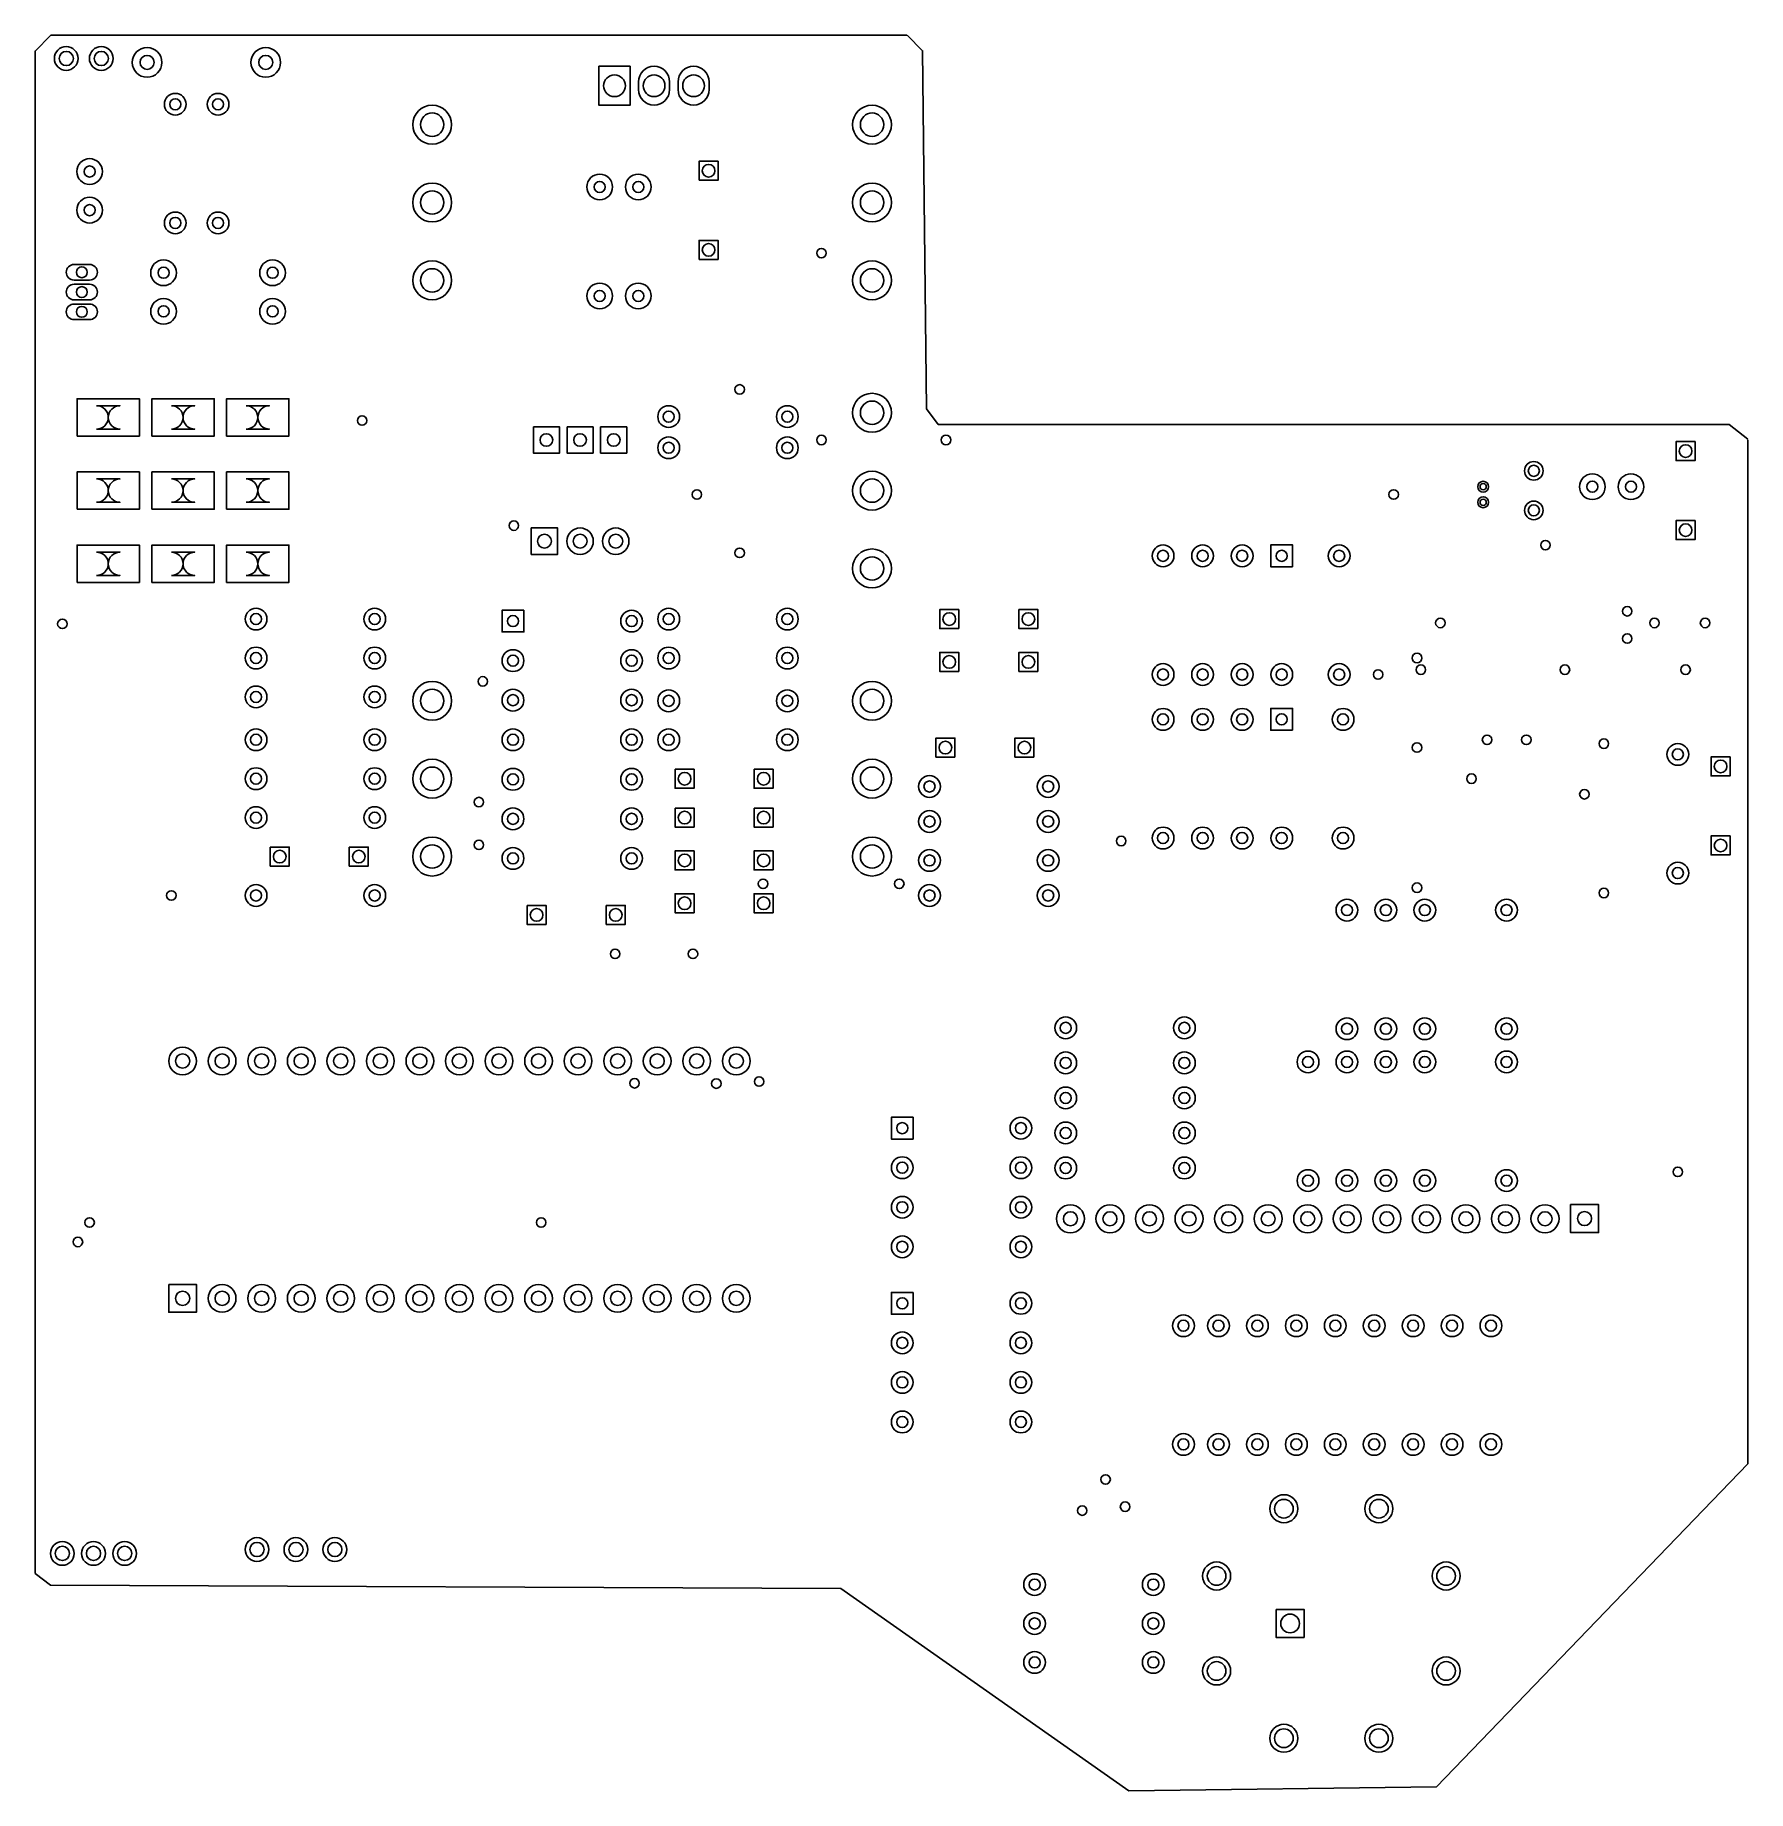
# Model space of a CAD drawing. Header units: millimetres. Extents: x 0 to 110, y -113 to 0.
import ezdxf

# ---------------------------------------------------------------- set-up
doc = ezdxf.new("R2010")
doc.units = ezdxf.units.MM

msp = doc.modelspace()

# ---------------------------------------------------------------- linework, layer by layer
for points in [[(51.75, -99.75), (0.99, -99.53), (0, -98.78), (0, -1.03), (1, 0)], [(1, 0), (55.98, 0)], [(56, 0), (57, -1), (57.25, -24), (58, -25)], [(58, -25), (108.8, -25), (110, -25.94)], [(110, -26), (110, -91.75)], [(110, -91.75), (90, -112.5), (70.25, -112.75)], [(70.25, -112.75), (51.75, -99.75)]]:
    msp.add_lwpolyline(points)
for points in [[(36.21, -2), (38.21, -2), (38.21, -4.5), (36.21, -4.5)], [(38.75, -3.5), (38.75, -3)], [(40.75, -3.5), (40.75, -3)], [(41.29, -3.5), (41.29, -3)], [(43.29, -3.5), (43.29, -3)], [(42.64, -9.32), (42.64, -8.1), (43.86, -8.1), (43.86, -9.32)], [(42.64, -14.4), (42.64, -13.18), (43.86, -13.18), (43.86, -14.4)], [(3.5, -14.73), (2.5, -14.73)], [(3.5, -15.73), (2.5, -15.73)], [(3.5, -16), (2.5, -16)], [(3.5, -17), (2.5, -17)], [(3.5, -17.27), (2.5, -17.27)], [(3.5, -18.27), (2.5, -18.27)], [(2.7, -25.75), (2.7, -23.35), (6.7, -23.35), (6.7, -25.75)], [(7.5, -25.75), (7.5, -23.35), (11.5, -23.35), (11.5, -25.75)], [(12.3, -25.75), (12.3, -23.35), (16.3, -23.35), (16.3, -25.75)], [(3.95, -23.8), (5.45, -23.8)], [(8.75, -23.8), (10.25, -23.8)], [(13.55, -23.8), (15.05, -23.8)], [(3.95, -25.3), (5.45, -25.3)], [(8.75, -25.3), (10.25, -25.3)], [(13.55, -25.3), (15.05, -25.3)], [(32, -25.16), (33.68, -25.16), (33.68, -26.84), (32, -26.84)], [(34.16, -25.16), (35.84, -25.16), (35.84, -26.84), (34.16, -26.84)], [(36.32, -25.16), (38, -25.16), (38, -26.84), (36.32, -26.84)], [(106.61, -26.1), (106.61, -27.32), (105.39, -27.32), (105.39, -26.1)], [(2.7, -30.45), (2.7, -28.05), (6.7, -28.05), (6.7, -30.45)], [(7.5, -30.45), (7.5, -28.05), (11.5, -28.05), (11.5, -30.45)], [(12.3, -30.45), (12.3, -28.05), (16.3, -28.05), (16.3, -30.45)], [(3.95, -28.5), (5.45, -28.5)], [(8.75, -28.5), (10.25, -28.5)], [(13.55, -28.5), (15.05, -28.5)], [(3.95, -30), (5.45, -30)], [(8.75, -30), (10.25, -30)], [(13.55, -30), (15.05, -30)], [(106.61, -31.18), (106.61, -32.4), (105.39, -32.4), (105.39, -31.18)], [(31.86, -31.65), (33.56, -31.65), (33.56, -33.35), (31.86, -33.35)], [(2.7, -35.15), (2.7, -32.75), (6.7, -32.75), (6.7, -35.15)], [(3.95, -33.2), (5.45, -33.2)], [(7.5, -35.15), (7.5, -32.75), (11.5, -32.75), (11.5, -35.15)], [(8.75, -33.2), (10.25, -33.2)], [(12.3, -35.15), (12.3, -32.75), (16.3, -32.75), (16.3, -35.15)], [(13.55, -33.2), (15.05, -33.2)], [(80.76, -34.14), (79.36, -34.14), (79.36, -32.74), (80.76, -32.74)], [(3.95, -34.7), (5.45, -34.7)], [(8.75, -34.7), (10.25, -34.7)], [(13.55, -34.7), (15.05, -34.7)], [(31.39, -36.93), (31.39, -38.33), (29.99, -38.33), (29.99, -36.93)], [(59.32, -38.11), (58.1, -38.11), (58.1, -36.89), (59.32, -36.89)], [(64.4, -38.11), (63.18, -38.11), (63.18, -36.89), (64.4, -36.89)], [(59.32, -40.86), (58.1, -40.86), (58.1, -39.64), (59.32, -39.64)], [(64.4, -40.86), (63.18, -40.86), (63.18, -39.64), (64.4, -39.64)], [(80.76, -44.64), (79.36, -44.64), (79.36, -43.24), (80.76, -43.24)], [(59.07, -46.36), (57.85, -46.36), (57.85, -45.14), (59.07, -45.14)], [(64.15, -46.36), (62.93, -46.36), (62.93, -45.14), (64.15, -45.14)], [(41.1, -47.14), (42.32, -47.14), (42.32, -48.36), (41.1, -48.36)], [(46.18, -47.14), (47.4, -47.14), (47.4, -48.36), (46.18, -48.36)], [(108.86, -46.35), (108.86, -47.57), (107.64, -47.57), (107.64, -46.35)], [(41.1, -49.64), (42.32, -49.64), (42.32, -50.86), (41.1, -50.86)], [(46.18, -49.64), (47.4, -49.64), (47.4, -50.86), (46.18, -50.86)], [(108.86, -51.43), (108.86, -52.65), (107.64, -52.65), (107.64, -51.43)], [(15.1, -52.14), (16.32, -52.14), (16.32, -53.36), (15.1, -53.36)], [(20.18, -52.14), (21.4, -52.14), (21.4, -53.36), (20.18, -53.36)], [(42.32, -53.61), (41.1, -53.61), (41.1, -52.39), (42.32, -52.39)], [(47.4, -53.61), (46.18, -53.61), (46.18, -52.39), (47.4, -52.39)], [(42.32, -56.36), (41.1, -56.36), (41.1, -55.14), (42.32, -55.14)], [(47.4, -56.36), (46.18, -56.36), (46.18, -55.14), (47.4, -55.14)], [(31.6, -55.89), (32.82, -55.89), (32.82, -57.11), (31.6, -57.11)], [(36.68, -55.89), (37.9, -55.89), (37.9, -57.11), (36.68, -57.11)], [(56.39, -69.49), (56.39, -70.89), (54.99, -70.89), (54.99, -69.49)], [(98.61, -75.1), (98.61, -76.9), (100.41, -76.9), (100.41, -75.1)], [(8.58, -80.23), (10.36, -80.23), (10.36, -82.01), (8.58, -82.01)], [(56.39, -80.74), (56.39, -82.14), (54.99, -82.14), (54.99, -80.74)], [(79.7, -101.1), (81.5, -101.1), (81.5, -102.9), (79.7, -102.9)]]:
    msp.add_lwpolyline(points, close=True)
for centre, radius in [((2, -1.5), 0.762), ((2, -1.5), 0.457), ((4.25, -1.5), 0.762), ((4.25, -1.5), 0.457), ((7.19, -1.75), 0.953), ((14.81, -1.75), 0.953), ((7.19, -1.75), 0.45), ((14.81, -1.75), 0.45), ((37.21, -3.25), 0.7), ((39.75, -3.25), 0.7), ((42.29, -3.25), 0.7), ((9, -4.44), 0.699), ((9, -4.44), 0.356), ((11.75, -4.44), 0.699), ((11.75, -4.44), 0.356), ((25.5, -5.75), 1.25), ((53.75, -5.75), 1.25), ((25.5, -5.75), 0.75), ((53.75, -5.75), 0.75), ((3.5, -8.76), 0.826), ((3.5, -8.76), 0.356), ((36.26, -9.75), 0.826), ((38.74, -9.75), 0.826), ((43.25, -8.71), 0.406), ((25.5, -10.75), 1.25), ((25.5, -10.75), 0.75), ((36.26, -9.75), 0.356), ((38.74, -9.75), 0.356), ((53.75, -10.75), 1.25), ((53.75, -10.75), 0.75), ((3.5, -11.24), 0.826), ((3.5, -11.24), 0.356), ((9, -12.06), 0.699), ((9, -12.06), 0.356), ((11.75, -12.06), 0.699), ((11.75, -12.06), 0.356), ((43.25, -13.79), 0.406), ((8.25, -15.26), 0.826), ((15.25, -15.26), 0.826), ((25.5, -15.75), 1.25), ((50.5, -14), 0.305), ((53.75, -15.75), 1.25), ((3, -15.23), 0.35), ((8.25, -15.26), 0.356), ((15.25, -15.26), 0.356), ((25.5, -15.75), 0.75), ((53.75, -15.75), 0.75), ((3, -16.5), 0.35), ((36.26, -16.75), 0.826), ((36.26, -16.75), 0.356), ((38.74, -16.75), 0.826), ((38.74, -16.75), 0.356), ((3, -17.77), 0.35), ((8.25, -17.74), 0.826), ((8.25, -17.74), 0.356), ((15.25, -17.74), 0.826), ((15.25, -17.74), 0.356), ((45.25, -22.75), 0.305), ((53.75, -24.25), 1.25), ((53.75, -24.25), 0.75), ((21, -24.75), 0.305), ((40.69, -24.5), 0.699), ((40.69, -24.5), 0.356), ((48.31, -24.5), 0.699), ((48.31, -24.5), 0.356), ((32.84, -26), 0.406), ((35, -26), 0.406), ((37.16, -26), 0.406), ((40.69, -26.5), 0.699), ((48.31, -26.5), 0.699), ((50.5, -26), 0.305), ((58.5, -26), 0.305), ((40.69, -26.5), 0.356), ((48.31, -26.5), 0.356), ((106, -26.71), 0.406), ((53.75, -29.25), 1.25), ((96.25, -27.98), 0.597), ((96.25, -27.98), 0.356), ((100.01, -29), 0.826), ((102.49, -29), 0.826), ((42.5, -29.5), 0.305), ((53.75, -29.25), 0.75), ((87.25, -29.5), 0.305), ((93, -29), 0.35), ((93, -29), 0.2), ((100.01, -29), 0.356), ((102.49, -29), 0.356), ((93, -30), 0.35), ((93, -30), 0.2), ((96.25, -30.52), 0.597), ((96.25, -30.52), 0.356), ((30.75, -31.5), 0.305), ((106, -31.79), 0.406), ((32.71, -32.5), 0.445), ((35, -32.5), 0.85), ((35, -32.5), 0.445), ((37.29, -32.5), 0.85), ((37.29, -32.5), 0.445), ((97, -32.75), 0.305), ((45.25, -33.25), 0.305), ((53.75, -34.25), 1.25), ((53.75, -34.25), 0.75), ((72.44, -33.44), 0.699), ((72.44, -33.44), 0.356), ((74.98, -33.44), 0.699), ((74.98, -33.44), 0.356), ((77.52, -33.44), 0.699), ((77.52, -33.44), 0.356), ((80.06, -33.44), 0.356), ((83.75, -33.44), 0.699), ((83.75, -33.44), 0.356), ((14.19, -37.5), 0.699), ((14.19, -37.5), 0.356), ((21.81, -37.5), 0.699), ((21.81, -37.5), 0.356), ((38.31, -37.63), 0.699), ((40.69, -37.5), 0.699), ((40.69, -37.5), 0.356), ((48.31, -37.5), 0.699), ((48.31, -37.5), 0.356), ((58.71, -37.5), 0.406), ((63.79, -37.5), 0.406), ((102.25, -37), 0.305), ((1.75, -37.81), 0.305), ((30.69, -37.63), 0.356), ((38.31, -37.63), 0.356), ((90.25, -37.75), 0.305), ((104, -37.75), 0.305), ((107.25, -37.75), 0.305), ((14.19, -40), 0.699), ((21.81, -40), 0.699), ((40.69, -40), 0.699), ((48.31, -40), 0.699), ((102.25, -38.75), 0.305), ((14.19, -40), 0.356), ((21.81, -40), 0.356), ((30.69, -40.17), 0.699), ((30.69, -40.17), 0.356), ((38.31, -40.17), 0.699), ((38.31, -40.17), 0.356), ((40.69, -40), 0.356), ((48.31, -40), 0.356), ((58.71, -40.25), 0.406), ((63.79, -40.25), 0.406), ((72.44, -41.06), 0.699), ((74.98, -41.06), 0.699), ((77.52, -41.06), 0.699), ((80.06, -41.06), 0.699), ((83.75, -41.06), 0.699), ((88.75, -40), 0.305), ((89, -40.75), 0.305), ((98.25, -40.75), 0.305), ((106, -40.75), 0.305), ((25.5, -42.75), 1.25), ((28.75, -41.5), 0.305), ((53.75, -42.75), 1.25), ((72.44, -41.06), 0.356), ((74.98, -41.06), 0.356), ((77.52, -41.06), 0.356), ((80.06, -41.06), 0.356), ((83.75, -41.06), 0.356), ((86.25, -41.06), 0.305), ((14.19, -42.5), 0.699), ((14.19, -42.5), 0.356), ((21.81, -42.5), 0.699), ((21.81, -42.5), 0.356), ((25.5, -42.75), 0.75), ((30.69, -42.71), 0.699), ((30.69, -42.71), 0.356), ((38.31, -42.71), 0.699), ((38.31, -42.71), 0.356), ((40.69, -42.75), 0.699), ((40.69, -42.75), 0.356), ((48.31, -42.75), 0.699), ((48.31, -42.75), 0.356), ((53.75, -42.75), 0.75), ((72.44, -43.94), 0.699), ((72.44, -43.94), 0.356), ((74.98, -43.94), 0.699), ((74.98, -43.94), 0.356), ((77.52, -43.94), 0.699), ((77.52, -43.94), 0.356), ((80.06, -43.94), 0.356), ((84, -43.94), 0.699), ((84, -43.94), 0.356), ((14.19, -45.25), 0.699), ((14.19, -45.25), 0.356), ((21.81, -45.25), 0.699), ((21.81, -45.25), 0.356), ((30.69, -45.25), 0.699), ((30.69, -45.25), 0.356), ((38.31, -45.25), 0.699), ((38.31, -45.25), 0.356), ((40.69, -45.25), 0.699), ((40.69, -45.25), 0.356), ((48.31, -45.25), 0.699), ((48.31, -45.25), 0.356), ((93.25, -45.25), 0.305), ((95.77, -45.25), 0.305), ((58.46, -45.75), 0.406), ((63.54, -45.75), 0.406), ((88.75, -45.75), 0.305), ((100.75, -45.5), 0.305), ((105.5, -46.19), 0.699), ((105.5, -46.19), 0.356), ((14.19, -47.75), 0.699), ((21.81, -47.75), 0.699), ((25.5, -47.75), 1.25), ((25.5, -47.75), 0.75), ((30.69, -47.79), 0.699), ((38.31, -47.79), 0.699), ((41.71, -47.75), 0.406), ((46.79, -47.75), 0.406), ((53.75, -47.75), 1.25), ((53.75, -47.75), 0.75), ((108.25, -46.96), 0.406), ((14.19, -47.75), 0.356), ((21.81, -47.75), 0.356), ((30.69, -47.79), 0.356), ((38.31, -47.79), 0.356), ((57.44, -48.25), 0.699), ((57.44, -48.25), 0.356), ((65.06, -48.25), 0.699), ((65.06, -48.25), 0.356), ((92.25, -47.75), 0.305), ((99.5, -48.75), 0.305), ((14.19, -50.25), 0.699), ((21.81, -50.25), 0.699), ((28.5, -49.25), 0.305), ((14.19, -50.25), 0.356), ((21.81, -50.25), 0.356), ((30.69, -50.33), 0.699), ((30.69, -50.33), 0.356), ((38.31, -50.33), 0.699), ((38.31, -50.33), 0.356), ((41.71, -50.25), 0.406), ((46.79, -50.25), 0.406), ((57.44, -50.5), 0.699), ((57.44, -50.5), 0.356), ((65.06, -50.5), 0.699), ((65.06, -50.5), 0.356), ((25.5, -52.75), 1.25), ((28.5, -52), 0.305), ((53.75, -52.75), 1.25), ((69.75, -51.75), 0.305), ((72.44, -51.56), 0.699), ((72.44, -51.56), 0.356), ((74.98, -51.56), 0.699), ((74.98, -51.56), 0.356), ((77.52, -51.56), 0.699), ((77.52, -51.56), 0.356), ((80.06, -51.56), 0.699), ((80.06, -51.56), 0.356), ((84, -51.56), 0.699), ((84, -51.56), 0.356), ((108.25, -52.04), 0.406), ((15.71, -52.75), 0.406), ((20.79, -52.75), 0.406), ((25.5, -52.75), 0.75), ((30.69, -52.87), 0.699), ((30.69, -52.87), 0.356), ((38.31, -52.87), 0.699), ((38.31, -52.87), 0.356), ((41.71, -53), 0.406), ((46.79, -53), 0.406), ((53.75, -52.75), 0.75), ((57.44, -53), 0.699), ((57.44, -53), 0.356), ((65.06, -53), 0.699), ((65.06, -53), 0.356), ((105.5, -53.81), 0.699), ((105.5, -53.81), 0.356), ((8.75, -55.25), 0.305), ((14.19, -55.25), 0.699), ((14.19, -55.25), 0.356), ((21.81, -55.25), 0.699), ((21.81, -55.25), 0.356), ((46.75, -54.5), 0.305), ((55.5, -54.5), 0.305), ((57.44, -55.25), 0.699), ((57.44, -55.25), 0.356), ((65.06, -55.25), 0.699), ((65.06, -55.25), 0.356), ((88.75, -54.75), 0.305), ((100.75, -55.09), 0.305), ((32.21, -56.5), 0.406), ((37.29, -56.5), 0.406), ((41.71, -55.75), 0.406), ((46.79, -55.75), 0.406), ((84.25, -56.19), 0.699), ((84.25, -56.19), 0.356), ((86.75, -56.19), 0.699), ((86.75, -56.19), 0.356), ((89.25, -56.19), 0.699), ((89.25, -56.19), 0.356), ((94.5, -56.19), 0.699), ((94.5, -56.19), 0.356), ((37.25, -59), 0.305), ((42.25, -59), 0.305), ((66.19, -63.75), 0.699), ((73.81, -63.75), 0.699), ((84.25, -63.81), 0.699), ((86.75, -63.81), 0.699), ((89.25, -63.81), 0.699), ((94.5, -63.81), 0.699), ((66.19, -63.75), 0.356), ((73.81, -63.75), 0.356), ((84.25, -63.81), 0.356), ((86.75, -63.81), 0.356), ((89.25, -63.81), 0.356), ((94.5, -63.81), 0.356), ((9.47, -65.88), 0.889), ((12.01, -65.88), 0.889), ((14.55, -65.88), 0.889), ((17.09, -65.88), 0.889), ((19.63, -65.88), 0.889), ((22.17, -65.88), 0.889), ((24.71, -65.88), 0.889), ((27.25, -65.88), 0.889), ((29.79, -65.88), 0.889), ((32.33, -65.88), 0.889), ((34.87, -65.88), 0.889), ((37.41, -65.88), 0.889), ((39.95, -65.88), 0.889), ((42.49, -65.88), 0.889), ((45.03, -65.88), 0.889), ((66.19, -66), 0.699), ((73.81, -66), 0.699), ((81.75, -65.94), 0.699), ((84.25, -65.94), 0.699), ((86.75, -65.94), 0.699), ((89.25, -65.94), 0.699), ((94.5, -65.94), 0.699), ((9.47, -65.88), 0.457), ((12.01, -65.88), 0.457), ((14.55, -65.88), 0.457), ((17.09, -65.88), 0.457), ((19.63, -65.88), 0.457), ((22.17, -65.88), 0.457), ((24.71, -65.88), 0.457), ((27.25, -65.88), 0.457), ((29.79, -65.88), 0.457), ((32.33, -65.88), 0.457), ((34.87, -65.88), 0.457), ((37.41, -65.88), 0.457), ((39.95, -65.88), 0.457), ((42.49, -65.88), 0.457), ((45.03, -65.88), 0.457), ((66.19, -66), 0.356), ((73.81, -66), 0.356), ((81.75, -65.94), 0.356), ((84.25, -65.94), 0.356), ((86.75, -65.94), 0.356), ((89.25, -65.94), 0.356), ((94.5, -65.94), 0.356), ((38.5, -67.31), 0.305), ((43.75, -67.33), 0.305), ((46.5, -67.2), 0.305), ((66.19, -68.25), 0.699), ((73.81, -68.25), 0.699), ((66.19, -68.25), 0.356), ((73.81, -68.25), 0.356), ((55.69, -70.19), 0.356), ((63.31, -70.19), 0.699), ((63.31, -70.19), 0.356), ((66.19, -70.5), 0.699), ((73.81, -70.5), 0.699), ((66.19, -70.5), 0.356), ((73.81, -70.5), 0.356), ((55.69, -72.73), 0.699), ((63.31, -72.73), 0.699), ((66.19, -72.75), 0.699), ((73.81, -72.75), 0.699), ((55.69, -72.73), 0.356), ((63.31, -72.73), 0.356), ((66.19, -72.75), 0.356), ((73.81, -72.75), 0.356), ((81.75, -73.56), 0.699), ((81.75, -73.56), 0.356), ((84.25, -73.56), 0.699), ((84.25, -73.56), 0.356), ((86.75, -73.56), 0.699), ((86.75, -73.56), 0.356), ((89.25, -73.56), 0.699), ((89.25, -73.56), 0.356), ((94.5, -73.56), 0.699), ((94.5, -73.56), 0.356), ((105.5, -73), 0.305), ((55.69, -75.27), 0.699), ((55.69, -75.27), 0.356), ((63.31, -75.27), 0.699), ((63.31, -75.27), 0.356), ((66.49, -76.01), 0.9), ((69.03, -76.01), 0.9), ((71.57, -76.01), 0.9), ((74.11, -76.01), 0.9), ((76.65, -76.01), 0.9), ((79.19, -76.01), 0.9), ((81.73, -76.01), 0.9), ((84.27, -76.01), 0.9), ((86.81, -76.01), 0.9), ((89.35, -76.01), 0.9), ((91.89, -76.01), 0.9), ((94.43, -76.01), 0.9), ((96.97, -76.01), 0.9), ((3.5, -76.25), 0.305), ((32.5, -76.25), 0.305), ((66.49, -76.01), 0.45), ((69.03, -76.01), 0.45), ((71.57, -76.01), 0.45), ((74.11, -76.01), 0.45), ((76.65, -76.01), 0.45), ((79.19, -76.01), 0.45), ((81.73, -76.01), 0.45), ((84.27, -76.01), 0.45), ((86.81, -76.01), 0.45), ((89.35, -76.01), 0.45), ((91.89, -76.01), 0.45), ((94.43, -76.01), 0.45), ((96.97, -76.01), 0.45), ((99.51, -76), 0.45), ((2.75, -77.5), 0.305), ((55.69, -77.81), 0.699), ((55.69, -77.81), 0.356), ((63.31, -77.81), 0.699), ((63.31, -77.81), 0.356), ((9.47, -81.12), 0.457), ((12.01, -81.12), 0.889), ((12.01, -81.12), 0.457), ((14.55, -81.12), 0.889), ((14.55, -81.12), 0.457), ((17.09, -81.12), 0.889), ((17.09, -81.12), 0.457), ((19.63, -81.12), 0.889), ((19.63, -81.12), 0.457), ((22.17, -81.12), 0.889), ((22.17, -81.12), 0.457), ((24.71, -81.12), 0.889), ((24.71, -81.12), 0.457), ((27.25, -81.12), 0.889), ((27.25, -81.12), 0.457), ((29.79, -81.12), 0.889), ((29.79, -81.12), 0.457), ((32.33, -81.12), 0.889), ((32.33, -81.12), 0.457), ((34.87, -81.12), 0.889), ((34.87, -81.12), 0.457), ((37.41, -81.12), 0.889), ((37.41, -81.12), 0.457), ((39.95, -81.12), 0.889), ((39.95, -81.12), 0.457), ((42.49, -81.12), 0.889), ((42.49, -81.12), 0.457), ((45.03, -81.12), 0.889), ((45.03, -81.12), 0.457), ((55.69, -81.44), 0.356), ((63.31, -81.44), 0.699), ((63.31, -81.44), 0.356), ((73.75, -82.88), 0.699), ((76, -82.88), 0.699), ((78.5, -82.88), 0.699), ((81, -82.88), 0.699), ((83.5, -82.88), 0.699), ((86, -82.88), 0.699), ((88.5, -82.88), 0.699), ((91, -82.88), 0.699), ((93.5, -82.88), 0.699), ((55.69, -83.98), 0.699), ((63.31, -83.98), 0.699), ((73.75, -82.88), 0.356), ((76, -82.88), 0.356), ((78.5, -82.88), 0.356), ((81, -82.88), 0.356), ((83.5, -82.88), 0.356), ((86, -82.88), 0.356), ((88.5, -82.88), 0.356), ((91, -82.88), 0.356), ((93.5, -82.88), 0.356), ((55.69, -83.98), 0.356), ((63.31, -83.98), 0.356), ((55.69, -86.52), 0.699), ((55.69, -86.52), 0.356), ((63.31, -86.52), 0.699), ((63.31, -86.52), 0.356), ((55.69, -89.06), 0.699), ((55.69, -89.06), 0.356), ((63.31, -89.06), 0.699), ((63.31, -89.06), 0.356), ((73.75, -90.5), 0.699), ((73.75, -90.5), 0.356), ((76, -90.5), 0.699), ((76, -90.5), 0.356), ((78.5, -90.5), 0.699), ((78.5, -90.5), 0.356), ((81, -90.5), 0.699), ((81, -90.5), 0.356), ((83.5, -90.5), 0.699), ((83.5, -90.5), 0.356), ((86, -90.5), 0.699), ((86, -90.5), 0.356), ((88.5, -90.5), 0.699), ((88.5, -90.5), 0.356), ((91, -90.5), 0.699), ((91, -90.5), 0.356), ((93.5, -90.5), 0.699), ((93.5, -90.5), 0.356), ((68.75, -92.75), 0.305), ((67.25, -94.75), 0.305), ((70, -94.5), 0.305), ((80.2, -94.63), 0.9), ((80.2, -94.63), 0.6), ((86.3, -94.63), 0.9), ((86.3, -94.63), 0.6), ((1.75, -97.5), 0.762), ((3.75, -97.5), 0.762), ((5.75, -97.5), 0.762), ((14.25, -97.25), 0.762), ((14.25, -97.25), 0.457), ((16.75, -97.25), 0.762), ((16.75, -97.25), 0.457), ((19.25, -97.25), 0.762), ((19.25, -97.25), 0.457), ((1.75, -97.5), 0.457), ((3.75, -97.5), 0.457), ((5.75, -97.5), 0.457), ((75.88, -98.95), 0.9), ((90.62, -98.95), 0.9), ((64.19, -99.5), 0.699), ((64.19, -99.5), 0.356), ((71.81, -99.5), 0.699), ((71.81, -99.5), 0.356), ((75.88, -98.95), 0.6), ((90.62, -98.95), 0.6), ((64.19, -102), 0.699), ((71.81, -102), 0.699), ((80.6, -102), 0.6), ((64.19, -102), 0.356), ((71.81, -102), 0.356), ((64.19, -104.5), 0.699), ((64.19, -104.5), 0.356), ((71.81, -104.5), 0.699), ((71.81, -104.5), 0.356), ((75.88, -105.05), 0.9), ((75.88, -105.05), 0.6), ((90.62, -105.05), 0.9), ((90.62, -105.05), 0.6), ((80.2, -109.37), 0.9), ((80.2, -109.37), 0.6), ((86.3, -109.37), 0.9), ((86.3, -109.37), 0.6)]:
    msp.add_circle(centre, radius)
for centre, radius, start, end in [((39.75, -3), 1, 0, 180), ((42.29, -3), 1, 0, 180), ((39.75, -3.5), 1, 180, 0), ((42.29, -3.5), 1, 180, 0), ((2.5, -15.23), 0.5, 90, 270), ((3.5, -15.23), 0.5, 270, 90), ((2.5, -16.5), 0.5, 90, 270), ((3.5, -16.5), 0.5, 270, 90), ((2.5, -17.77), 0.5, 90, 270), ((3.5, -17.77), 0.5, 270, 90), ((3.95, -24.55), 0.75, 270, 90), ((5.45, -24.55), 0.75, 90, 270), ((8.75, -24.55), 0.75, 270, 90), ((10.25, -24.55), 0.75, 90, 270), ((13.55, -24.55), 0.75, 270, 90), ((15.05, -24.55), 0.75, 90, 270), ((3.95, -29.25), 0.75, 270, 90), ((5.45, -29.25), 0.75, 90, 270), ((8.75, -29.25), 0.75, 270, 90), ((10.25, -29.25), 0.75, 90, 270), ((13.55, -29.25), 0.75, 270, 90), ((15.05, -29.25), 0.75, 90, 270), ((3.95, -33.95), 0.75, 270, 90), ((5.45, -33.95), 0.75, 90, 270), ((8.75, -33.95), 0.75, 270, 90), ((10.25, -33.95), 0.75, 90, 270), ((13.55, -33.95), 0.75, 270, 90), ((15.05, -33.95), 0.75, 90, 270)]:
    msp.add_arc(centre, radius, start, end)

doc.saveas('drawing.dxf')
